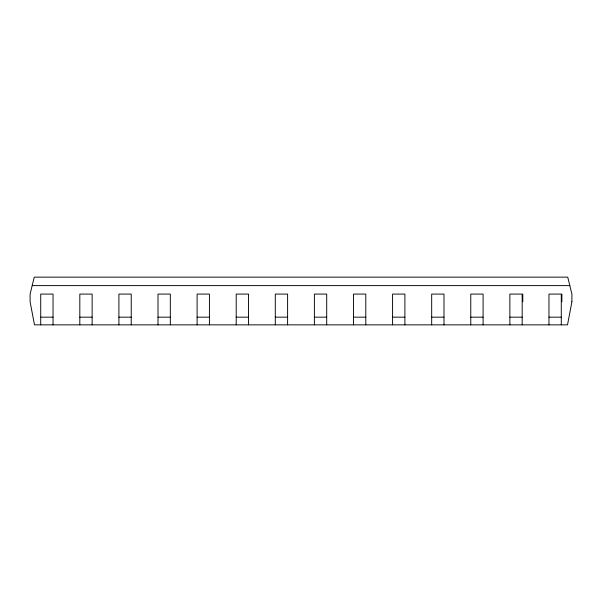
<?xml version="1.0" encoding="UTF-8"?>
<svg xmlns="http://www.w3.org/2000/svg" width="602" height="602" viewBox="0 0 602 602"><rect width="100%" height="100%" fill="white"/><g stroke="black" fill="none" stroke-linecap="round" stroke-linejoin="round"><path stroke-width="0.9" d="M32.177 285.611L569.823 285.611M40.718 317.164L53.036 317.164M79.818 317.164L92.129 317.164M118.91 317.164L131.228 317.164M158.01 317.164L170.321 317.164M197.102 317.164L209.421 317.164M236.202 317.164L248.513 317.164M275.295 317.164L287.605 317.164M314.394 317.164L326.705 317.164M353.487 317.164L365.798 317.164M392.579 317.164L404.898 317.164M431.679 317.164L443.99 317.164M470.772 317.164L483.09 317.164M509.871 317.164L522.182 317.164M548.964 317.164L561.282 317.164M561.892 294.077L561.892 301.768M561.282 324.854L561.282 294.077L548.964 294.077L548.964 324.854M522.799 294.077L522.799 301.768M522.182 324.854L522.182 294.077L509.871 294.077L509.871 324.854M483.09 324.854L483.09 294.077L470.772 294.077L470.772 324.854M443.99 324.854L443.99 294.077L431.679 294.077L431.679 324.854M404.898 324.854L404.898 294.077L392.579 294.077L392.579 324.854M365.798 324.854L365.798 294.077L353.487 294.077L353.487 324.854M326.705 324.854L326.705 294.077L314.394 294.077L314.394 324.854M287.605 324.854L287.605 294.077L275.295 294.077L275.295 324.854M248.513 324.854L248.513 294.077L236.202 294.077L236.202 324.854M209.421 324.854L209.421 294.077L197.102 294.077L197.102 324.854M170.321 324.854L170.321 294.077L158.01 294.077L158.01 324.854M131.228 324.854L131.228 294.077L118.91 294.077L118.91 324.854M92.129 324.854L92.129 294.077L79.818 294.077L79.818 324.854M53.036 324.854L53.036 294.077L40.718 294.077L40.718 324.854M571.9 301.768L567.513 324.854L34.487 324.854L30.1 301.768L30.1 294.077L34.254 277.146L567.746 277.146L571.9 294.077L571.9 301.768"/></g></svg>
